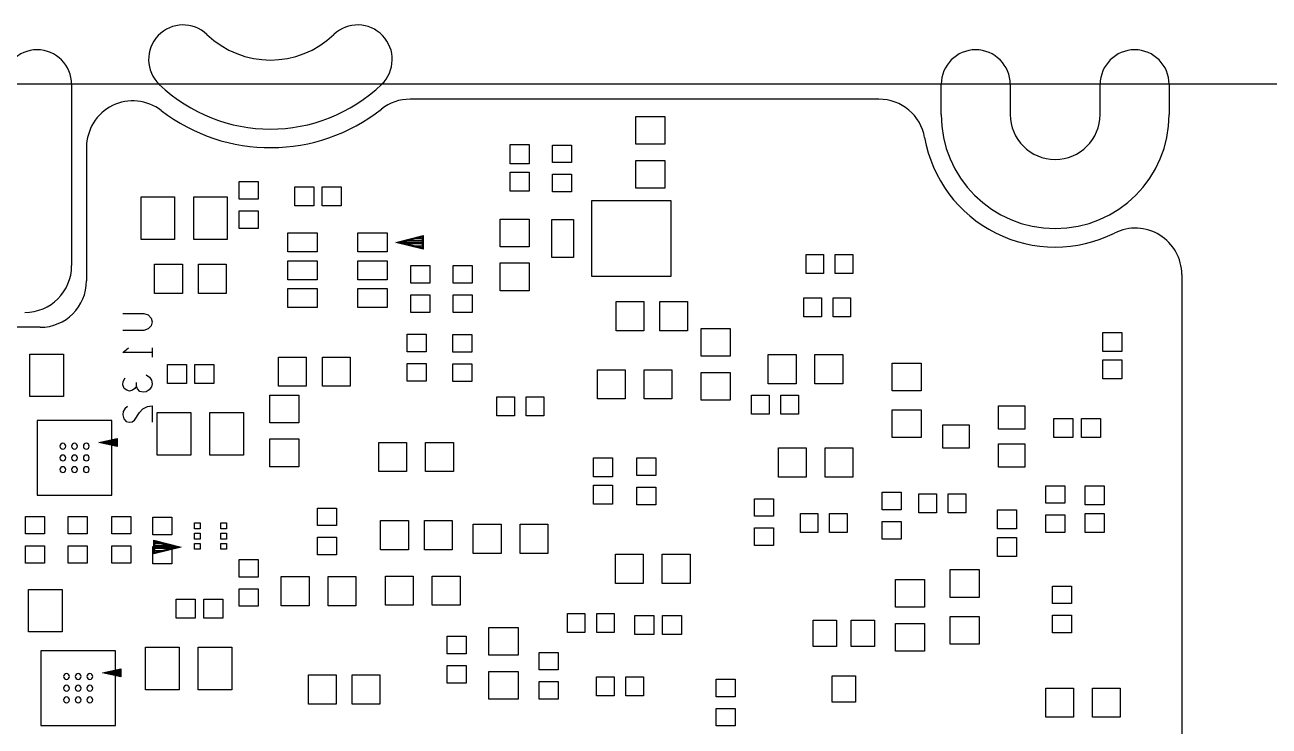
# Model space of a CAD drawing. Header units: millimetres. Extents: x -190 to 348, y -330 to 190.
# Drawn here: x -59.2 to -16.63, y 115.09 to 139.07 of the extents above; entities that cross this region are included whole.
import ezdxf

# ---------------------------------------------------------------- set-up
doc = ezdxf.new("R2010")
doc.units = ezdxf.units.MM
for name, color, linetype in [('10_MAQ_PALLET', 7, 'Continuous'), ('4_SIKCREN_BOTTOM_', 7, 'Continuous'), ('5_SOLDER_PASTE_BOTTOM_', 7, 'Continuous'), ('7______BREAKAWAY', 7, 'Continuous')]:
    doc.layers.add(name, color=color, linetype=linetype)

msp = doc.modelspace()

# ---------------------------------------------------------------- linework, layer by layer
at = {"layer": '10_MAQ_PALLET', "color": 1}
for p, q in [((-29.98, 136.525, -8.001), (-46.022, 136.525, -8.001)), ((-57.092, 134.88, -8.001), (-57.092, 130.312, -8.001)), ((-19.619, 130.529, -8.001), (-19.619, 97.668, -8.001)), ((-58.679, 128.725, -8.001), (-82.293, 128.725, -8.001))]:
    msp.add_line(p, q, dxfattribs=at)
for centre, radius, start, end in [((-55.504, 134.88, -8.001), 1.587, 52.4684, 180), ((-46.022, 134.938, -8.001), 1.587, 90, 128.2271), ((-29.98, 134.938, -8.001), 1.587, 10.0102, 90), ((-50.8, 141.003, -8.001), 6.134, 232.4684, 308.2271), ((-23.951, 136.002, -8.001), 4.535, 190.0102, 296.6316), ((-21.206, 130.529, -8.001), 1.587, 0, 116.6316), ((-58.679, 130.312, -8.001), 1.587, 270, 0)]:
    msp.add_arc(centre, radius, start, end, dxfattribs=at)
at = {"layer": '4_SIKCREN_BOTTOM_', "color": 7}
for p, q in [((-57.6, 137.033), (-57.6, 130.833)), ((-57.6, 137.033), (-57.6, 130.833)), ((-54.605, 137.033), (-57.6, 137.033)), ((-27.851, 137.033), (-46.995, 137.033)), ((-27.851, 136.002), (-27.851, 137.033)), ((-27.851, 136.002), (-27.851, 137.033)), ((-20.051, 137.033), (-20.051, 136.002)), ((-20.051, 137.033), (-20.051, 136.002)), ((28.395, 137.033), (-20.051, 137.033)), ((-46.505, 131.628), (-45.568, 131.862)), ((-45.568, 131.394), (-46.505, 131.628)), ((-45.58, 131.628), (-46.454, 131.628)), ((-46.452, 131.628), (-45.58, 131.846)), ((-45.58, 131.412), (-46.452, 131.628)), ((-46.347, 131.628), (-45.606, 131.813)), ((-45.606, 131.445), (-46.347, 131.628)), ((-45.606, 131.679), (-46.144, 131.679)), ((-45.606, 131.577), (-46.144, 131.577)), ((-45.606, 131.755), (-45.847, 131.755)), ((-45.606, 131.813), (-45.606, 131.628)), ((-45.606, 131.628), (-45.606, 131.445)), ((-45.58, 131.846), (-45.58, 131.628)), ((-45.58, 131.628), (-45.58, 131.412)), ((-45.568, 131.862), (-45.568, 131.394)), ((-45.606, 131.503), (-45.847, 131.503)), ((-55.852, 129.202), (-55.133, 129.202)), ((-55.133, 129.202), (-54.983, 129.149)), ((-54.983, 129.149), (-54.884, 129.042)), ((-54.884, 129.042), (-54.849, 128.908)), ((-55.133, 128.615), (-55.852, 128.615)), ((-54.983, 128.669), (-55.133, 128.615)), ((-54.884, 128.775), (-54.983, 128.669)), ((-54.849, 128.908), (-54.884, 128.775)), ((-55.852, 127.859), (-55.651, 128.019)), ((-54.849, 127.859), (-55.852, 127.859)), ((-54.849, 128.019), (-54.849, 127.698)), ((-55.852, 126.756), (-55.834, 126.876)), ((-55.834, 126.876), (-55.768, 126.997)), ((-55.049, 127.104), (-54.933, 127.023)), ((-54.933, 127.023), (-54.867, 126.916)), ((-54.867, 126.916), (-54.849, 126.797)), ((-55.801, 126.637), (-55.852, 126.756)), ((-55.717, 126.571), (-55.801, 126.637)), ((-55.618, 126.543), (-55.717, 126.571)), ((-55.517, 126.571), (-55.618, 126.543)), ((-55.433, 126.637), (-55.517, 126.571)), ((-55.385, 126.716), (-55.433, 126.637)), ((-55.385, 126.716), (-55.385, 126.837)), ((-55.352, 126.624), (-55.385, 126.716)), ((-55.268, 126.53), (-55.352, 126.624)), ((-55.151, 126.502), (-55.268, 126.53)), ((-55.049, 126.517), (-55.151, 126.502)), ((-54.95, 126.583), (-55.049, 126.517)), ((-54.867, 126.69), (-54.95, 126.583)), ((-54.849, 126.797), (-54.867, 126.69)), ((-55.684, 126.014), (-55.783, 125.933)), ((-55.166, 125.933), (-55.001, 126.014)), ((-55.001, 126.014), (-54.849, 126.04)), ((-54.849, 126.04), (-54.849, 125.481)), ((-55.834, 125.842), (-55.852, 125.735)), ((-55.852, 125.735), (-55.816, 125.6)), ((-55.783, 125.933), (-55.834, 125.842)), ((-55.816, 125.6), (-55.735, 125.506)), ((-55.451, 125.547), (-55.283, 125.814)), ((-55.283, 125.814), (-55.166, 125.933)), ((-58.776, 125.532), (-58.776, 122.984)), ((-56.225, 125.532), (-58.776, 125.532)), ((-56.225, 122.984), (-56.225, 125.532)), ((-55.735, 125.506), (-55.634, 125.481)), ((-55.634, 125.481), (-55.535, 125.494)), ((-55.535, 125.494), (-55.451, 125.547)), ((-56.665, 124.783), (-56.037, 124.917)), ((-56.037, 124.648), (-56.665, 124.783)), ((-56.05, 124.783), (-56.606, 124.783)), ((-56.604, 124.783), (-56.05, 124.902)), ((-56.05, 124.663), (-56.604, 124.783)), ((-56.05, 124.808), (-56.485, 124.808)), ((-56.05, 124.757), (-56.485, 124.757)), ((-56.05, 124.841), (-56.332, 124.841)), ((-56.05, 124.874), (-56.177, 124.874)), ((-56.05, 124.902), (-56.05, 124.783)), ((-56.05, 124.783), (-56.05, 124.663)), ((-56.037, 124.917), (-56.037, 124.648)), ((-56.05, 124.724), (-56.332, 124.724)), ((-56.05, 124.691), (-56.177, 124.691)), ((-58.776, 122.984), (-56.225, 122.984)), ((-54.788, 121.442), (-53.853, 121.209)), ((-54.788, 120.975), (-54.788, 121.442)), ((-54.775, 121.209), (-54.775, 121.425)), ((-54.775, 121.425), (-53.904, 121.209)), ((-54.75, 121.209), (-54.75, 121.392)), ((-54.75, 121.392), (-54.011, 121.209)), ((-54.508, 121.333), (-54.75, 121.333)), ((-53.853, 121.209), (-54.788, 120.975)), ((-54.775, 120.99), (-54.775, 121.209)), ((-53.904, 121.209), (-54.775, 120.99)), ((-53.904, 121.209), (-54.775, 121.209)), ((-54.214, 121.26), (-54.75, 121.26)), ((-54.75, 121.023), (-54.75, 121.209)), ((-54.011, 121.209), (-54.75, 121.023)), ((-54.214, 121.158), (-54.75, 121.158)), ((-54.508, 121.082), (-54.75, 121.082)), ((-58.651, 117.658), (-58.651, 115.108)), ((-56.101, 117.658), (-58.651, 117.658)), ((-56.101, 115.108), (-56.101, 117.658)), ((-56.54, 116.909), (-55.913, 117.043)), ((-55.913, 116.774), (-56.54, 116.909)), ((-56.479, 116.909), (-55.926, 117.025)), ((-55.926, 116.789), (-56.479, 116.909)), ((-55.926, 116.909), (-56.479, 116.909)), ((-55.926, 116.934), (-56.36, 116.934)), ((-55.926, 116.883), (-56.36, 116.883)), ((-55.926, 116.967), (-56.205, 116.967)), ((-55.926, 116.85), (-56.205, 116.85)), ((-55.926, 117), (-56.053, 117)), ((-55.926, 116.817), (-56.053, 116.817)), ((-55.926, 117.025), (-55.926, 116.909)), ((-55.926, 116.909), (-55.926, 116.789)), ((-55.913, 117.043), (-55.913, 116.774)), ((-58.651, 115.108), (-56.101, 115.108))]:
    msp.add_line(p, q, dxfattribs=at)
for centre, radius, start, end in [((-50.8, 141.003), 5.499, 226.2195, 313.7805), ((-50.8, 141.003), 5.499, 226.2195, 313.7805), ((-23.951, 136.002), 3.9, 180, 0), ((-23.951, 136.002), 3.9, 180, 0), ((-59.2, 130.833), 1.6, 270.0013, 359.9987), ((-59.2, 130.833), 1.6, 270.0013, 359.9987)]:
    msp.add_arc(centre, radius, start, end, dxfattribs=at)
at = {"layer": '5_SOLDER_PASTE_BOTTOM_', "color": 4}
for p, q in [((-57.6, 137.033), (-57.6, 130.833)), ((-57.6, 137.033), (-57.6, 130.833)), ((-54.605, 137.033), (-57.6, 137.033)), ((-27.851, 137.033), (-46.995, 137.033)), ((-27.851, 136.002), (-27.851, 137.033)), ((-27.851, 136.002), (-27.851, 137.033)), ((-20.051, 137.033), (-20.051, 136.002)), ((-20.051, 137.033), (-20.051, 136.002)), ((28.395, 137.033), (-20.051, 137.033)), ((-38.3, 134.983), (-38.3, 135.933)), ((-38.3, 135.933), (-37.3, 135.933)), ((-37.3, 135.933), (-37.3, 134.983)), ((-42.601, 134.32), (-42.601, 134.97)), ((-42.601, 134.97), (-41.951, 134.97)), ((-41.951, 134.97), (-41.951, 134.32)), ((-41.15, 134.358), (-41.15, 134.958)), ((-41.15, 134.958), (-40.5, 134.958)), ((-40.5, 134.958), (-40.5, 134.358)), ((-37.3, 134.983), (-38.3, 134.983)), ((-41.951, 134.32), (-42.601, 134.32)), ((-40.5, 134.358), (-41.15, 134.358)), ((-38.3, 133.482), (-38.3, 134.432)), ((-38.3, 134.432), (-37.3, 134.432)), ((-37.3, 134.432), (-37.3, 133.482)), ((-51.874, 133.108), (-51.874, 133.708)), ((-51.874, 133.708), (-51.224, 133.708)), ((-51.224, 133.708), (-51.224, 133.108)), ((-42.601, 133.381), (-42.601, 134.031)), ((-42.601, 134.031), (-41.951, 134.031)), ((-41.951, 134.031), (-41.951, 133.381)), ((-41.15, 133.357), (-41.15, 133.957)), ((-41.15, 133.957), (-40.5, 133.957)), ((-40.5, 133.957), (-40.5, 133.357)), ((-49.969, 132.883), (-49.969, 133.533)), ((-49.969, 133.533), (-49.319, 133.533)), ((-49.319, 133.533), (-49.319, 132.883)), ((-49.029, 132.883), (-49.029, 133.533)), ((-49.029, 133.533), (-48.38, 133.533)), ((-48.38, 133.533), (-48.38, 132.883)), ((-41.951, 133.381), (-42.601, 133.381)), ((-40.5, 133.357), (-41.15, 133.357)), ((-37.3, 133.482), (-38.3, 133.482)), ((-55.226, 131.731), (-55.226, 133.181)), ((-55.226, 133.181), (-54.076, 133.181)), ((-54.076, 133.181), (-54.076, 131.731)), ((-53.425, 131.731), (-53.425, 133.181)), ((-53.425, 133.181), (-52.275, 133.181)), ((-52.275, 133.181), (-52.275, 131.731)), ((-51.224, 133.108), (-51.874, 133.108)), ((-49.319, 132.883), (-49.969, 132.883)), ((-48.38, 132.883), (-49.029, 132.883)), ((-39.801, 130.457), (-39.801, 133.057)), ((-39.801, 133.057), (-37.101, 133.057)), ((-37.101, 133.057), (-37.101, 130.457)), ((-51.874, 132.108), (-51.874, 132.708)), ((-51.874, 132.708), (-51.224, 132.708)), ((-51.224, 132.708), (-51.224, 132.108)), ((-42.943, 131.475), (-42.943, 132.425)), ((-42.943, 132.425), (-41.943, 132.425)), ((-41.943, 132.425), (-41.943, 131.475)), ((-41.175, 131.107), (-41.175, 132.407)), ((-41.175, 132.407), (-40.425, 132.407)), ((-40.425, 132.407), (-40.425, 131.107)), ((-51.224, 132.108), (-51.874, 132.108)), ((-54.076, 131.731), (-55.226, 131.731)), ((-52.275, 131.731), (-53.425, 131.731)), ((-50.205, 131.303), (-50.205, 131.953)), ((-50.205, 131.953), (-49.205, 131.953)), ((-49.205, 131.953), (-49.205, 131.303)), ((-47.805, 131.303), (-47.805, 131.953)), ((-47.805, 131.953), (-46.805, 131.953)), ((-46.805, 131.953), (-46.805, 131.303)), ((-49.205, 131.303), (-50.205, 131.303)), ((-46.805, 131.303), (-47.805, 131.303)), ((-41.943, 131.475), (-42.943, 131.475)), ((-32.474, 130.559), (-32.474, 131.209)), ((-32.474, 131.209), (-31.874, 131.209)), ((-31.874, 131.209), (-31.874, 130.559)), ((-31.476, 130.559), (-31.476, 131.209)), ((-31.476, 131.209), (-30.876, 131.209)), ((-30.876, 131.209), (-30.876, 130.559)), ((-54.76, 129.878), (-54.76, 130.878)), ((-54.76, 130.878), (-53.81, 130.878)), ((-53.81, 130.878), (-53.81, 129.878)), ((-53.259, 129.878), (-53.259, 130.878)), ((-53.259, 130.878), (-52.309, 130.878)), ((-52.309, 130.878), (-52.309, 129.878)), ((-50.205, 130.353), (-50.205, 131.003)), ((-50.205, 131.003), (-49.205, 131.003)), ((-49.205, 131.003), (-49.205, 130.353)), ((-47.805, 130.353), (-47.805, 131.003)), ((-47.805, 131.003), (-46.805, 131.003)), ((-46.805, 131.003), (-46.805, 130.353)), ((-45.999, 130.233), (-45.999, 130.833)), ((-45.999, 130.833), (-45.349, 130.833)), ((-45.349, 130.833), (-45.349, 130.233)), ((-44.549, 130.233), (-44.549, 130.833)), ((-44.549, 130.833), (-43.899, 130.833)), ((-43.899, 130.833), (-43.899, 130.233)), ((-42.943, 129.974), (-42.943, 130.924)), ((-42.943, 130.924), (-41.943, 130.924)), ((-41.943, 130.924), (-41.943, 129.974)), ((-40.425, 131.107), (-41.175, 131.107)), ((-49.205, 130.353), (-50.205, 130.353)), ((-46.805, 130.353), (-47.805, 130.353)), ((-37.101, 130.457), (-39.801, 130.457)), ((-31.874, 130.559), (-32.474, 130.559)), ((-30.876, 130.559), (-31.476, 130.559)), ((-53.81, 129.878), (-54.76, 129.878)), ((-52.309, 129.878), (-53.259, 129.878)), ((-50.205, 129.403), (-50.205, 130.053)), ((-50.205, 130.053), (-49.205, 130.053)), ((-49.205, 130.053), (-49.205, 129.403)), ((-47.805, 129.403), (-47.805, 130.053)), ((-47.805, 130.053), (-46.805, 130.053)), ((-46.805, 130.053), (-46.805, 129.403)), ((-45.349, 130.233), (-45.999, 130.233)), ((-45.999, 129.232), (-45.999, 129.832)), ((-45.999, 129.832), (-45.349, 129.832)), ((-45.349, 129.832), (-45.349, 129.232)), ((-43.899, 130.233), (-44.549, 130.233)), ((-44.549, 129.232), (-44.549, 129.832)), ((-44.549, 129.832), (-43.899, 129.832)), ((-43.899, 129.832), (-43.899, 129.232)), ((-41.943, 129.974), (-42.943, 129.974)), ((-38.974, 128.608), (-38.974, 129.608)), ((-38.974, 129.608), (-38.024, 129.608)), ((-38.024, 129.608), (-38.024, 128.608)), ((-37.475, 128.608), (-37.475, 129.608)), ((-37.475, 129.608), (-36.525, 129.608)), ((-36.525, 129.608), (-36.525, 128.608)), ((-32.55, 129.083), (-32.55, 129.733)), ((-32.55, 129.733), (-31.95, 129.733)), ((-31.95, 129.733), (-31.95, 129.083)), ((-31.55, 129.083), (-31.55, 129.733)), ((-31.55, 129.733), (-30.95, 129.733)), ((-30.95, 129.733), (-30.95, 129.083)), ((-49.205, 129.403), (-50.205, 129.403)), ((-46.805, 129.403), (-47.805, 129.403)), ((-45.349, 129.232), (-45.999, 129.232)), ((-43.899, 129.232), (-44.549, 129.232)), ((-31.95, 129.083), (-32.55, 129.083)), ((-30.95, 129.083), (-31.55, 129.083)), ((-38.024, 128.608), (-38.974, 128.608)), ((-36.525, 128.608), (-37.475, 128.608)), ((-36.065, 127.734), (-36.065, 128.684)), ((-36.065, 128.684), (-35.065, 128.684)), ((-35.065, 128.684), (-35.065, 127.734)), ((-46.119, 127.886), (-46.119, 128.486)), ((-46.119, 128.486), (-45.469, 128.486)), ((-45.469, 128.486), (-45.469, 127.886)), ((-44.559, 127.873), (-44.559, 128.473)), ((-44.559, 128.473), (-43.909, 128.473)), ((-43.909, 128.473), (-43.909, 127.873)), ((-22.324, 127.902), (-22.324, 128.552)), ((-22.324, 128.552), (-21.674, 128.552)), ((-21.674, 128.552), (-21.674, 127.902)), ((-59.025, 126.359), (-59.025, 127.809)), ((-59.025, 127.809), (-57.875, 127.809)), ((-57.875, 127.809), (-57.875, 126.359)), ((-50.523, 126.706), (-50.523, 127.706)), ((-50.523, 127.706), (-49.573, 127.706)), ((-49.573, 127.706), (-49.573, 126.706)), ((-49.022, 126.706), (-49.022, 127.706)), ((-49.022, 127.706), (-48.072, 127.706)), ((-48.072, 127.706), (-48.072, 126.706)), ((-45.469, 127.886), (-46.119, 127.886)), ((-43.909, 127.873), (-44.559, 127.873)), ((-35.065, 127.734), (-36.065, 127.734)), ((-33.767, 126.792), (-33.767, 127.792)), ((-33.767, 127.792), (-32.817, 127.792)), ((-32.817, 127.792), (-32.817, 126.792)), ((-32.169, 126.792), (-32.169, 127.792)), ((-32.169, 127.792), (-31.219, 127.792)), ((-31.219, 127.792), (-31.219, 126.792)), ((-21.674, 127.902), (-22.324, 127.902)), ((-54.32, 126.807), (-54.32, 127.457)), ((-54.32, 127.457), (-53.67, 127.457)), ((-53.67, 127.457), (-53.67, 126.807)), ((-53.381, 126.807), (-53.381, 127.457)), ((-53.381, 127.457), (-52.731, 127.457)), ((-52.731, 127.457), (-52.731, 126.807)), ((-46.119, 126.885), (-46.119, 127.485)), ((-46.119, 127.485), (-45.469, 127.485)), ((-45.469, 127.485), (-45.469, 126.885)), ((-44.559, 126.873), (-44.559, 127.473)), ((-44.559, 127.473), (-43.909, 127.473)), ((-43.909, 127.473), (-43.909, 126.873)), ((-29.532, 126.553), (-29.532, 127.503)), ((-29.532, 127.503), (-28.532, 127.503)), ((-28.532, 127.503), (-28.532, 126.553)), ((-22.324, 126.962), (-22.324, 127.612)), ((-22.324, 127.612), (-21.674, 127.612)), ((-21.674, 127.612), (-21.674, 126.962)), ((-45.469, 126.885), (-46.119, 126.885)), ((-43.909, 126.873), (-44.559, 126.873)), ((-39.611, 126.274), (-39.611, 127.274)), ((-39.611, 127.274), (-38.661, 127.274)), ((-38.661, 127.274), (-38.661, 126.274)), ((-38.011, 126.274), (-38.011, 127.274)), ((-38.011, 127.274), (-37.061, 127.274)), ((-37.061, 127.274), (-37.061, 126.274)), ((-36.065, 126.233), (-36.065, 127.183)), ((-36.065, 127.183), (-35.065, 127.183)), ((-35.065, 127.183), (-35.065, 126.233)), ((-21.674, 126.962), (-22.324, 126.962)), ((-53.67, 126.807), (-54.32, 126.807)), ((-52.731, 126.807), (-53.381, 126.807)), ((-49.573, 126.706), (-50.523, 126.706)), ((-48.072, 126.706), (-49.022, 126.706)), ((-32.817, 126.792), (-33.767, 126.792)), ((-31.219, 126.792), (-32.169, 126.792)), ((-28.532, 126.553), (-29.532, 126.553)), ((-57.875, 126.359), (-59.025, 126.359)), ((-50.825, 125.458), (-50.825, 126.408)), ((-50.825, 126.408), (-49.825, 126.408)), ((-49.825, 126.408), (-49.825, 125.458)), ((-43.048, 125.7), (-43.048, 126.35)), ((-43.048, 126.35), (-42.448, 126.35)), ((-42.448, 126.35), (-42.448, 125.7)), ((-42.047, 125.7), (-42.047, 126.35)), ((-42.047, 126.35), (-41.447, 126.35)), ((-41.447, 126.35), (-41.447, 125.7)), ((-38.661, 126.274), (-39.611, 126.274)), ((-37.061, 126.274), (-38.011, 126.274)), ((-35.065, 126.233), (-36.065, 126.233)), ((-34.336, 125.753), (-34.336, 126.403)), ((-34.336, 126.403), (-33.736, 126.403)), ((-33.736, 126.403), (-33.736, 125.753)), ((-33.338, 125.753), (-33.338, 126.403)), ((-33.338, 126.403), (-32.738, 126.403)), ((-32.738, 126.403), (-32.738, 125.753)), ((-25.893, 125.241), (-25.893, 126.041)), ((-25.893, 126.041), (-24.994, 126.041)), ((-24.994, 126.041), (-24.994, 125.241)), ((-54.674, 124.357), (-54.674, 125.807)), ((-54.674, 125.807), (-53.524, 125.807)), ((-53.524, 125.807), (-53.524, 124.357)), ((-52.876, 124.357), (-52.876, 125.807)), ((-52.876, 125.807), (-51.726, 125.807)), ((-51.726, 125.807), (-51.726, 124.357)), ((-42.448, 125.7), (-43.048, 125.7)), ((-41.447, 125.7), (-42.047, 125.7)), ((-33.736, 125.753), (-34.336, 125.753)), ((-32.738, 125.753), (-33.338, 125.753)), ((-29.532, 124.953), (-29.532, 125.903)), ((-29.532, 125.903), (-28.532, 125.903)), ((-28.532, 125.903), (-28.532, 124.953)), ((-23.995, 124.958), (-23.995, 125.608)), ((-23.995, 125.608), (-23.345, 125.608)), ((-23.345, 125.608), (-23.345, 124.958)), ((-23.055, 124.958), (-23.055, 125.608)), ((-23.055, 125.608), (-22.405, 125.608)), ((-22.405, 125.608), (-22.405, 124.958)), ((-49.825, 125.458), (-50.825, 125.458)), ((-27.793, 124.591), (-27.793, 125.391)), ((-27.793, 125.391), (-26.894, 125.391)), ((-26.894, 125.391), (-26.894, 124.591)), ((-24.994, 125.241), (-25.893, 125.241)), ((-50.825, 123.957), (-50.825, 124.907)), ((-50.825, 124.907), (-49.825, 124.907)), ((-49.825, 124.907), (-49.825, 123.957)), ((-47.092, 123.79), (-47.092, 124.79)), ((-47.092, 124.79), (-46.142, 124.79)), ((-46.142, 124.79), (-46.142, 123.79)), ((-45.491, 123.79), (-45.491, 124.79)), ((-45.491, 124.79), (-44.541, 124.79)), ((-44.541, 124.79), (-44.541, 123.79)), ((-28.532, 124.953), (-29.532, 124.953)), ((-25.893, 123.943), (-25.893, 124.743)), ((-25.893, 124.743), (-24.994, 124.743)), ((-24.994, 124.743), (-24.994, 123.943)), ((-23.345, 124.958), (-23.995, 124.958)), ((-22.405, 124.958), (-23.055, 124.958)), ((-53.524, 124.357), (-54.674, 124.357)), ((-51.726, 124.357), (-52.876, 124.357)), ((-33.419, 123.602), (-33.419, 124.602)), ((-33.419, 124.602), (-32.469, 124.602)), ((-32.469, 124.602), (-32.469, 123.602)), ((-31.819, 123.602), (-31.819, 124.602)), ((-31.819, 124.602), (-30.869, 124.602)), ((-30.869, 124.602), (-30.869, 123.602)), ((-26.894, 124.591), (-27.793, 124.591)), ((-49.825, 123.957), (-50.825, 123.957)), ((-39.746, 123.612), (-39.746, 124.262)), ((-39.746, 124.262), (-39.096, 124.262)), ((-39.096, 124.262), (-39.096, 123.612)), ((-38.26, 123.657), (-38.26, 124.257)), ((-38.26, 124.257), (-37.61, 124.257)), ((-37.61, 124.257), (-37.61, 123.657)), ((-24.994, 123.943), (-25.893, 123.943)), ((-46.142, 123.79), (-47.092, 123.79)), ((-44.541, 123.79), (-45.491, 123.79)), ((-39.096, 123.612), (-39.746, 123.612)), ((-37.61, 123.657), (-38.26, 123.657)), ((-32.469, 123.602), (-33.419, 123.602)), ((-30.869, 123.602), (-31.819, 123.602)), ((-39.746, 122.672), (-39.746, 123.322)), ((-39.746, 123.322), (-39.096, 123.322)), ((-39.096, 123.322), (-39.096, 122.672)), ((-38.26, 122.656), (-38.26, 123.256)), ((-38.26, 123.256), (-37.61, 123.256)), ((-37.61, 123.256), (-37.61, 122.656)), ((-29.875, 122.484), (-29.875, 123.084)), ((-29.875, 123.084), (-29.225, 123.084)), ((-29.225, 123.084), (-29.225, 122.484)), ((-28.611, 122.382), (-28.611, 123.032)), ((-28.611, 123.032), (-28.011, 123.032)), ((-28.011, 123.032), (-28.011, 122.382)), ((-27.61, 122.382), (-27.61, 123.032)), ((-27.61, 123.032), (-27.01, 123.032)), ((-27.01, 123.032), (-27.01, 122.382)), ((-24.275, 122.707), (-24.275, 123.307)), ((-24.275, 123.307), (-23.625, 123.307)), ((-23.625, 123.307), (-23.625, 122.707)), ((-22.926, 122.654), (-22.926, 123.304)), ((-22.926, 123.304), (-22.276, 123.304)), ((-22.276, 123.304), (-22.276, 122.654)), ((-39.096, 122.672), (-39.746, 122.672)), ((-37.61, 122.656), (-38.26, 122.656)), ((-34.234, 122.263), (-34.234, 122.863)), ((-34.234, 122.863), (-33.584, 122.863)), ((-33.584, 122.863), (-33.584, 122.263)), ((-23.625, 122.707), (-24.275, 122.707)), ((-22.276, 122.654), (-22.926, 122.654)), ((-59.174, 121.658), (-59.174, 122.258)), ((-59.174, 122.258), (-58.524, 122.258)), ((-58.524, 122.258), (-58.524, 121.658)), ((-57.724, 121.658), (-57.724, 122.258)), ((-57.724, 122.258), (-57.074, 122.258)), ((-57.074, 122.258), (-57.074, 121.658)), ((-56.225, 121.658), (-56.225, 122.258)), ((-56.225, 122.258), (-55.575, 122.258)), ((-55.575, 122.258), (-55.575, 121.658)), ((-54.826, 121.633), (-54.826, 122.233)), ((-54.826, 122.233), (-54.176, 122.233)), ((-54.176, 122.233), (-54.176, 121.633)), ((-49.19, 121.945), (-49.19, 122.545)), ((-49.19, 122.545), (-48.54, 122.545)), ((-48.54, 122.545), (-48.54, 121.945)), ((-33.584, 122.263), (-34.234, 122.263)), ((-32.667, 121.712), (-32.667, 122.362)), ((-32.667, 122.362), (-32.067, 122.362)), ((-32.067, 122.362), (-32.067, 121.712)), ((-31.669, 121.712), (-31.669, 122.362)), ((-31.669, 122.362), (-31.069, 122.362)), ((-31.069, 122.362), (-31.069, 121.712)), ((-29.225, 122.484), (-29.875, 122.484)), ((-28.011, 122.382), (-28.611, 122.382)), ((-27.01, 122.382), (-27.61, 122.382)), ((-25.926, 121.829), (-25.926, 122.479)), ((-25.926, 122.479), (-25.276, 122.479)), ((-25.276, 122.479), (-25.276, 121.829)), ((-24.275, 121.709), (-24.275, 122.309)), ((-24.275, 122.309), (-23.625, 122.309)), ((-23.625, 122.309), (-23.625, 121.709)), ((-22.926, 121.712), (-22.926, 122.362)), ((-22.926, 122.362), (-22.276, 122.362)), ((-22.276, 122.362), (-22.276, 121.712)), ((-53.399, 121.833), (-53.399, 122.033)), ((-53.399, 122.033), (-53.199, 122.033)), ((-53.199, 121.833), (-53.399, 121.833)), ((-53.199, 122.033), (-53.199, 121.833)), ((-52.5, 121.833), (-52.5, 122.033)), ((-52.5, 122.033), (-52.3, 122.033)), ((-52.3, 121.833), (-52.5, 121.833)), ((-52.3, 122.033), (-52.3, 121.833)), ((-48.54, 121.945), (-49.19, 121.945)), ((-47.031, 121.113), (-47.031, 122.113)), ((-47.031, 122.113), (-46.081, 122.113)), ((-46.081, 122.113), (-46.081, 121.113)), ((-45.53, 121.113), (-45.53, 122.113)), ((-45.53, 122.113), (-44.58, 122.113)), ((-44.58, 122.113), (-44.58, 121.113)), ((-43.858, 120.988), (-43.858, 121.988)), ((-43.858, 121.988), (-42.908, 121.988)), ((-42.908, 121.988), (-42.908, 120.988)), ((-42.258, 120.988), (-42.258, 121.988)), ((-42.258, 121.988), (-41.308, 121.988)), ((-41.308, 121.988), (-41.308, 120.988)), ((-34.234, 121.262), (-34.234, 121.862)), ((-34.234, 121.862), (-33.584, 121.862)), ((-33.584, 121.862), (-33.584, 121.262)), ((-29.875, 121.483), (-29.875, 122.083)), ((-29.875, 122.083), (-29.225, 122.083)), ((-29.225, 122.083), (-29.225, 121.483)), ((-25.276, 121.829), (-25.926, 121.829)), ((-58.524, 121.658), (-59.174, 121.658)), ((-57.074, 121.658), (-57.724, 121.658)), ((-55.575, 121.658), (-56.225, 121.658)), ((-54.176, 121.633), (-54.826, 121.633)), ((-53.399, 121.482), (-53.399, 121.682)), ((-53.399, 121.682), (-53.199, 121.682)), ((-53.199, 121.482), (-53.399, 121.482)), ((-53.399, 121.134), (-53.399, 121.334)), ((-53.399, 121.334), (-53.199, 121.334)), ((-53.199, 121.682), (-53.199, 121.482)), ((-53.199, 121.334), (-53.199, 121.134)), ((-52.5, 121.482), (-52.5, 121.682)), ((-52.5, 121.682), (-52.3, 121.682)), ((-52.3, 121.482), (-52.5, 121.482)), ((-52.5, 121.134), (-52.5, 121.334)), ((-52.5, 121.334), (-52.3, 121.334)), ((-52.3, 121.682), (-52.3, 121.482)), ((-52.3, 121.334), (-52.3, 121.134)), ((-49.19, 120.944), (-49.19, 121.544)), ((-49.19, 121.544), (-48.54, 121.544)), ((-48.54, 121.544), (-48.54, 120.944)), ((-32.067, 121.712), (-32.667, 121.712)), ((-31.069, 121.712), (-31.669, 121.712)), ((-29.225, 121.483), (-29.875, 121.483)), ((-25.926, 120.889), (-25.926, 121.539)), ((-25.926, 121.539), (-25.276, 121.539)), ((-25.276, 121.539), (-25.276, 120.889)), ((-23.625, 121.709), (-24.275, 121.709)), ((-22.276, 121.712), (-22.926, 121.712)), ((-59.174, 120.657), (-59.174, 121.257)), ((-59.174, 121.257), (-58.524, 121.257)), ((-58.524, 121.257), (-58.524, 120.657)), ((-57.724, 120.657), (-57.724, 121.257)), ((-57.724, 121.257), (-57.074, 121.257)), ((-57.074, 121.257), (-57.074, 120.657)), ((-56.225, 120.657), (-56.225, 121.257)), ((-56.225, 121.257), (-55.575, 121.257)), ((-55.575, 121.257), (-55.575, 120.657)), ((-54.826, 120.632), (-54.826, 121.232)), ((-54.826, 121.232), (-54.176, 121.232)), ((-54.176, 121.232), (-54.176, 120.632)), ((-53.199, 121.134), (-53.399, 121.134)), ((-52.3, 121.134), (-52.5, 121.134)), ((-48.54, 120.944), (-49.19, 120.944)), ((-46.081, 121.113), (-47.031, 121.113)), ((-44.58, 121.113), (-45.53, 121.113)), ((-42.908, 120.988), (-43.858, 120.988)), ((-41.308, 120.988), (-42.258, 120.988)), ((-38.994, 119.967), (-38.994, 120.967)), ((-38.994, 120.967), (-38.044, 120.967)), ((-38.044, 120.967), (-38.044, 119.967)), ((-37.394, 119.967), (-37.394, 120.967)), ((-37.394, 120.967), (-36.444, 120.967)), ((-36.444, 120.967), (-36.444, 119.967)), ((-33.584, 121.262), (-34.234, 121.262)), ((-58.524, 120.657), (-59.174, 120.657)), ((-57.074, 120.657), (-57.724, 120.657)), ((-55.575, 120.657), (-56.225, 120.657)), ((-54.176, 120.632), (-54.826, 120.632)), ((-51.874, 120.182), (-51.874, 120.782)), ((-51.874, 120.782), (-51.224, 120.782)), ((-51.224, 120.782), (-51.224, 120.182)), ((-25.276, 120.889), (-25.926, 120.889)), ((-51.224, 120.182), (-51.874, 120.182)), ((-50.429, 119.205), (-50.429, 120.205)), ((-50.429, 120.205), (-49.479, 120.205)), ((-49.479, 120.205), (-49.479, 119.205)), ((-48.829, 119.205), (-48.829, 120.205)), ((-48.829, 120.205), (-47.879, 120.205)), ((-47.879, 120.205), (-47.879, 119.205)), ((-46.863, 119.218), (-46.863, 120.218)), ((-46.863, 120.218), (-45.913, 120.218)), ((-45.913, 120.218), (-45.913, 119.218)), ((-45.263, 119.218), (-45.263, 120.218)), ((-45.263, 120.218), (-44.313, 120.218)), ((-44.313, 120.218), (-44.313, 119.218)), ((-29.418, 119.149), (-29.418, 120.099)), ((-29.418, 120.099), (-28.418, 120.099)), ((-28.418, 120.099), (-28.418, 119.149)), ((-27.546, 119.489), (-27.546, 120.439)), ((-27.546, 120.439), (-26.546, 120.439)), ((-26.546, 120.439), (-26.546, 119.489)), ((-59.074, 118.307), (-59.074, 119.757)), ((-59.074, 119.757), (-57.924, 119.757)), ((-57.924, 119.757), (-57.924, 118.307)), ((-51.874, 119.184), (-51.874, 119.784)), ((-51.874, 119.784), (-51.224, 119.784)), ((-51.224, 119.784), (-51.224, 119.184)), ((-38.044, 119.967), (-38.994, 119.967)), ((-36.444, 119.967), (-37.394, 119.967)), ((-24.046, 119.278), (-24.046, 119.878)), ((-24.046, 119.878), (-23.396, 119.878)), ((-23.396, 119.878), (-23.396, 119.278)), ((-54.021, 118.783), (-54.021, 119.433)), ((-54.021, 119.433), (-53.371, 119.433)), ((-53.371, 119.433), (-53.371, 118.783)), ((-53.081, 118.783), (-53.081, 119.433)), ((-53.081, 119.433), (-52.431, 119.433)), ((-52.431, 119.433), (-52.431, 118.783)), ((-49.479, 119.205), (-50.429, 119.205)), ((-47.879, 119.205), (-48.829, 119.205)), ((-45.913, 119.218), (-46.863, 119.218)), ((-44.313, 119.218), (-45.263, 119.218)), ((-26.546, 119.489), (-27.546, 119.489)), ((-23.396, 119.278), (-24.046, 119.278)), ((-53.371, 118.783), (-54.021, 118.783)), ((-52.431, 118.783), (-53.081, 118.783)), ((-51.224, 119.184), (-51.874, 119.184)), ((-40.638, 118.29), (-40.638, 118.94)), ((-40.638, 118.94), (-40.038, 118.94)), ((-40.038, 118.94), (-40.038, 118.29)), ((-39.637, 118.29), (-39.637, 118.94)), ((-39.637, 118.94), (-39.037, 118.94)), ((-39.037, 118.94), (-39.037, 118.29)), ((-38.328, 118.219), (-38.328, 118.869)), ((-38.328, 118.869), (-37.678, 118.869)), ((-37.678, 118.869), (-37.678, 118.219)), ((-37.389, 118.219), (-37.389, 118.869)), ((-37.389, 118.869), (-36.739, 118.869)), ((-36.739, 118.869), (-36.739, 118.219)), ((-28.418, 119.149), (-29.418, 119.149)), ((-27.546, 117.889), (-27.546, 118.839)), ((-27.546, 118.839), (-26.546, 118.839)), ((-26.546, 118.839), (-26.546, 117.889)), ((-24.046, 118.28), (-24.046, 118.88)), ((-24.046, 118.88), (-23.396, 118.88)), ((-23.396, 118.88), (-23.396, 118.28)), ((-43.324, 117.508), (-43.324, 118.458)), ((-43.324, 118.458), (-42.324, 118.458)), ((-42.324, 118.458), (-42.324, 117.508)), ((-32.236, 117.808), (-32.236, 118.707)), ((-32.236, 118.707), (-31.436, 118.707)), ((-31.436, 118.707), (-31.436, 117.808)), ((-30.936, 117.808), (-30.936, 118.707)), ((-30.936, 118.707), (-30.136, 118.707)), ((-30.136, 118.707), (-30.136, 117.808)), ((-29.418, 117.65), (-29.418, 118.6)), ((-29.418, 118.6), (-28.418, 118.6)), ((-28.418, 118.6), (-28.418, 117.65)), ((-57.924, 118.307), (-59.074, 118.307)), ((-44.75, 117.559), (-44.75, 118.159)), ((-44.75, 118.159), (-44.1, 118.159)), ((-44.1, 118.159), (-44.1, 117.559)), ((-40.038, 118.29), (-40.638, 118.29)), ((-39.037, 118.29), (-39.637, 118.29)), ((-37.678, 118.219), (-38.328, 118.219)), ((-36.739, 118.219), (-37.389, 118.219)), ((-23.396, 118.28), (-24.046, 118.28)), ((-55.076, 116.333), (-55.076, 117.783)), ((-55.076, 117.783), (-53.926, 117.783)), ((-53.926, 117.783), (-53.926, 116.333)), ((-53.275, 116.333), (-53.275, 117.783)), ((-53.275, 117.783), (-52.125, 117.783)), ((-52.125, 117.783), (-52.125, 116.333)), ((-44.1, 117.559), (-44.75, 117.559)), ((-42.324, 117.508), (-43.324, 117.508)), ((-41.6, 117.007), (-41.6, 117.607)), ((-41.6, 117.607), (-40.95, 117.607)), ((-40.95, 117.607), (-40.95, 117.007)), ((-31.436, 117.808), (-32.236, 117.808)), ((-30.136, 117.808), (-30.936, 117.808)), ((-28.418, 117.65), (-29.418, 117.65)), ((-26.546, 117.889), (-27.546, 117.889)), ((-44.75, 116.558), (-44.75, 117.158)), ((-44.75, 117.158), (-44.1, 117.158)), ((-44.1, 117.158), (-44.1, 116.558)), ((-49.502, 115.842), (-49.502, 116.842)), ((-49.502, 116.842), (-48.552, 116.842)), ((-48.552, 116.842), (-48.552, 115.842)), ((-48.003, 115.842), (-48.003, 116.842)), ((-48.003, 116.842), (-47.053, 116.842)), ((-47.053, 116.842), (-47.053, 115.842)), ((-43.324, 116.007), (-43.324, 116.957)), ((-43.324, 116.957), (-42.324, 116.957)), ((-42.324, 116.957), (-42.324, 116.007)), ((-40.95, 117.007), (-41.6, 117.007)), ((-39.642, 116.119), (-39.642, 116.769)), ((-39.642, 116.769), (-39.042, 116.769)), ((-39.042, 116.769), (-39.042, 116.119)), ((-38.641, 116.119), (-38.641, 116.769)), ((-38.641, 116.769), (-38.041, 116.769)), ((-38.041, 116.769), (-38.041, 116.119)), ((-35.555, 116.093), (-35.555, 116.693)), ((-35.555, 116.693), (-34.905, 116.693)), ((-34.905, 116.693), (-34.905, 116.093)), ((-31.586, 115.908), (-31.586, 116.807)), ((-31.586, 116.807), (-30.786, 116.807)), ((-30.786, 116.807), (-30.786, 115.908)), ((-53.926, 116.333), (-55.076, 116.333)), ((-52.125, 116.333), (-53.275, 116.333)), ((-44.1, 116.558), (-44.75, 116.558)), ((-41.6, 116.009), (-41.6, 116.609)), ((-41.6, 116.609), (-40.95, 116.609)), ((-40.95, 116.609), (-40.95, 116.009)), ((-24.275, 115.388), (-24.275, 116.387)), ((-24.275, 116.387), (-23.325, 116.387)), ((-23.325, 116.387), (-23.325, 115.388)), ((-22.677, 115.388), (-22.677, 116.387)), ((-22.677, 116.387), (-21.727, 116.387)), ((-21.727, 116.387), (-21.727, 115.388)), ((-48.552, 115.842), (-49.502, 115.842)), ((-47.053, 115.842), (-48.003, 115.842)), ((-42.324, 116.007), (-43.324, 116.007)), ((-40.95, 116.009), (-41.6, 116.009)), ((-39.042, 116.119), (-39.642, 116.119)), ((-38.041, 116.119), (-38.641, 116.119)), ((-34.905, 116.093), (-35.555, 116.093)), ((-30.786, 115.908), (-31.586, 115.908)), ((-35.555, 115.092), (-35.555, 115.692)), ((-35.555, 115.692), (-34.905, 115.692)), ((-34.905, 115.692), (-34.905, 115.092)), ((-23.325, 115.388), (-24.275, 115.388)), ((-21.727, 115.388), (-22.677, 115.388)), ((-34.905, 115.092), (-35.555, 115.092))]:
    msp.add_line(p, q, dxfattribs=at)
for centre, radius, start, end in [((-50.8, 141.003), 5.499, 226.2195, 313.7805), ((-50.8, 141.003), 5.499, 226.2195, 313.7805), ((-23.951, 136.002), 3.9, 180, 0), ((-23.951, 136.002), 3.9, 180, 0), ((-59.2, 130.833), 1.6, 270.0013, 359.9987), ((-59.2, 130.833), 1.6, 270.0013, 359.9987), ((-57.899, 124.658), 0.1, 0, 180), ((-57.501, 124.658), 0.1, 0, 180), ((-57.099, 124.658), 0.1, 0, 180), ((-57.899, 124.658), 0.1, 180, 0), ((-57.899, 124.257), 0.1, 0, 180), ((-57.501, 124.658), 0.1, 180, 0), ((-57.501, 124.257), 0.1, 0, 180), ((-57.099, 124.658), 0.1, 180, 0), ((-57.099, 124.257), 0.1, 0, 180), ((-57.899, 124.257), 0.1, 180, 0), ((-57.899, 123.858), 0.1, 0, 180), ((-57.501, 124.257), 0.1, 180, 0), ((-57.501, 123.858), 0.1, 0, 180), ((-57.099, 124.257), 0.1, 180, 0), ((-57.099, 123.858), 0.1, 0, 180), ((-57.899, 123.858), 0.1, 180, 0), ((-57.501, 123.858), 0.1, 180, 0), ((-57.099, 123.858), 0.1, 180, 0), ((-57.775, 116.784), 0.1, 0, 180), ((-57.775, 116.784), 0.1, 180, 0), ((-57.376, 116.784), 0.1, 0, 180), ((-57.376, 116.784), 0.1, 180, 0), ((-56.975, 116.784), 0.1, 0, 180), ((-56.975, 116.784), 0.1, 180, 0), ((-57.775, 116.383), 0.1, 0, 180), ((-57.775, 116.383), 0.1, 180, 0), ((-57.376, 116.383), 0.1, 0, 180), ((-57.376, 116.383), 0.1, 180, 0), ((-56.975, 116.383), 0.1, 0, 180), ((-56.975, 116.383), 0.1, 180, 0), ((-57.775, 115.984), 0.1, 0, 180), ((-57.775, 115.984), 0.1, 180, 0), ((-57.376, 115.984), 0.1, 0, 180), ((-57.376, 115.984), 0.1, 180, 0), ((-56.975, 115.984), 0.1, 0, 180), ((-56.975, 115.984), 0.1, 180, 0)]:
    msp.add_arc(centre, radius, start, end, dxfattribs=at)
at = {"layer": '7______BREAKAWAY', "color": 2}
for p, q in [((91.6, 137.033), (-91.6, 137.033)), ((-57.6, 137.033), (-57.6, 130.833)), ((-57.6, 137.033), (-57.6, 130.833)), ((-54.605, 137.033), (-57.6, 137.033)), ((-27.851, 137.033), (-46.995, 137.033)), ((-27.851, 136.002), (-27.851, 137.033)), ((-27.851, 136.002), (-27.851, 137.033)), ((-25.489, 137.033), (-25.489, 136.002)), ((-22.413, 136.002), (-22.413, 137.033)), ((-20.051, 137.033), (-20.051, 136.002)), ((-20.051, 137.033), (-20.051, 136.002)), ((28.395, 137.033), (-20.051, 137.033))]:
    msp.add_line(p, q, dxfattribs=at)
for centre, radius, start, end in [((-53.788, 137.885), 1.18, 46.2207, 226.2207), ((-47.812, 137.885), 1.18, 313.7793, 133.7793), ((-50.8, 141.003), 3.138, 226.2096, 313.7904), ((-58.781, 137.033), 1.181, 0, 180), ((-26.67, 137.033), 1.181, 0, 180), ((-21.232, 137.033), 1.181, 0, 180), ((-50.8, 141.003), 5.499, 226.2195, 313.7805), ((-50.8, 141.003), 5.499, 226.2195, 313.7805), ((-23.951, 136.002), 3.9, 180, 0), ((-23.951, 136.002), 3.9, 180, 0), ((-23.951, 136.002), 1.538, 180, 0), ((-59.2, 130.833), 1.6, 270.0013, 359.9987), ((-59.2, 130.833), 1.6, 270.0013, 359.9987)]:
    msp.add_arc(centre, radius, start, end, dxfattribs=at)

doc.saveas('drawing.dxf')
